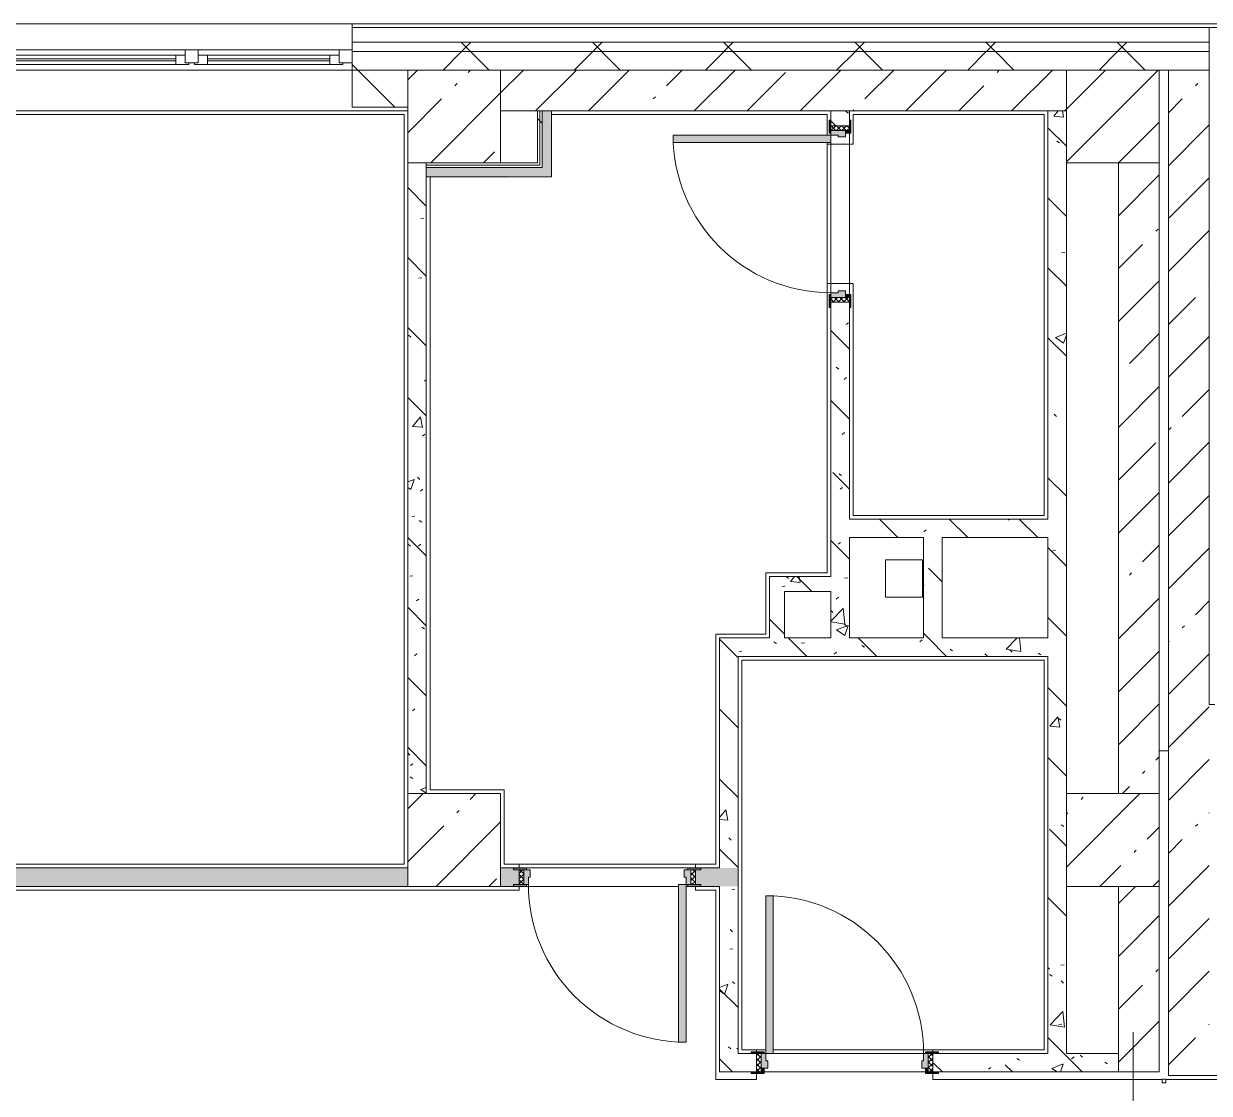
# Model space of a CAD drawing. Header units: millimetres. Extents: x -4060 to 187734, y -8553 to 29000.
# Drawn here: x 139304 to 145694, y 21585 to 27350 of the extents above; entities that cross this region are included whole.
import ezdxf

# ---------------------------------------------------------------- set-up
doc = ezdxf.new("R2010")
doc.units = ezdxf.units.MM
for name, color, linetype, lineweight, true_color in [('A-DOOR-2', 7, 'Continuous', 5, 0xaaaaaa), ('A-DOOR-3', 7, 'Continuous', 5, 0xe2e2e2), ('A-DOOR-FRAM-2', 7, 'Continuous', 5, 0xe2e2e2), ('A-DOOR-FRAM-3', 7, 'Continuous', 5, 0xaaaaaa), ('A-FLOR-1', 7, 'Continuous', 5, 0xaaaaaa), ('I-WALL-20', 7, 'Continuous', 5, 0xe7e7e7), ('I-WALL-24', 7, 'Continuous', 5, 0x787878)]:
    doc.layers.add(name, color=color, linetype=linetype, lineweight=lineweight, true_color=true_color)
for name, color, linetype, lineweight in [('A-GLAZ-2', 7, 'Continuous', 5), ('A-WALL', 7, 'Continuous', 9), ('A-WALL-9', 7, 'Continuous', 5), ('I-WALL-22', 7, 'Continuous', 5), ('S-COLS-2', 7, 'Continuous', 5), ('Оси', 7, 'Continuous', 9)]:
    doc.layers.add(name, color=color, linetype=linetype, lineweight=lineweight)
pattern_1 = [(45, (60723.74, 0), (-285.1231, 285.1231), []), (45, (61008.87, 0), (-285.1231, 285.1231), [504.031, -100.806, 16.764, -84.042])]
pattern_2 = [(135, (1826.41, 114.685), (-14.14214, -14.14214), []), (225, (1826.41, 114.685), (14.14214, -14.14214), [])]
pattern_3 = [(45, (-296.384, 114.685), (-14.1421, 14.1421), []), (135, (-296.384, 114.685), (-14.1421, -14.1421), [])]
pattern_4 = [(135, (60723.74, 0), (-377.1708, -377.1708), [533.4, -88.9, 17.78, -88.9]), (135, (60723.74, 376.94), (-377.1708, -377.1708), []), (50, (60723.74, 0), (637.6445, -55.7866), [66.675, -733.425]), (355, (60723.74, 0), (-123.3494, 668.699), [53.34, -586.74]), (100.451, (60776.9, -4.65), (514.299, 612.908), [56.665, -623.315]), (46.184, (60723.74, 177.8), (948.7764, -147.15), [100.012, -1100.137]), (96.636, (60802.8, 165.5), (830.909, 865.997), [84.998, -934.973]), (351.184, (60723.7, 177.8), (830.918, 865.988), [80.01, -880.11]), (21, (60812.64, 133.35), (530.6506, -357.9283), [66.675, -733.425]), (326, (60812.64, 133.35), (216.308, 644.6585), [53.34, -586.74]), (71.451, (60856.86, 103.5), (746.9596, 286.7243), [56.665, -623.315]), (37.5, (60723.74, 0), (10.81053, 295.9426), [16.764, -562.864, 16.764, -578.866, -588.962]), (37.5, (60723.74, 0), (10.81053, 295.9426), [-1175.258, 16.764, -572.198]), (7.5, (60723.74, 0), (233.8692, 350.6318), [16.764, -322.834, 16.764, -549.529, -224.472]), (7.5, (60723.74, 0), (233.8692, 350.6318), [-905.891, 16.764, -207.708]), (327.5, (60525.5, 0), (474.5678, -20.0513), [16.764, -205.486, 16.764, -676.656, -920.115]), (327.5, (60525.5, 0), (474.5678, -20.0513), [-915.67, 16.764, -903.351]), (317.5, (60436.6, 0), (518.4522, 88.9934), [16.764, -272.161, 16.764, -443.738, -653.415]), (317.5, (60436.6, 0), (518.4522, 88.9934), [-749.427, 16.764, -636.651])]
pattern_5 = [(45, (60723.74, 0), (-353.5534, 353.5534), []), (135, (60723.74, 0), (-353.5534, -353.5534), [])]
pattern_6 = [(45, (60723.74, 0), (-530.33, 530.33), []), (135, (60723.74, 0), (-530.33, -530.33), [])]

# ---------------------------------------------------------------- blocks, each defined once
blk = doc.blocks.new('BSC_Колонна _Прямоугольная - 500х500-23287078-1_5_1_птичка')
at = {"layer": 'S-COLS-2'}
h = blk.add_hatch(dxfattribs=at)
h.set_pattern_fill('FP_142', color=256, style=0, pattern_type=2)
h.set_pattern_definition([(45, (-84450, -22950), (-285.1231, 285.1231), []), (45, (-84164.88, -22950), (-285.1231, 285.1231), [504.031, -100.806, 16.764, -84.042])])
h.paths.add_polyline_path([(8.5, -250), (250, -250), (250, 250), (-250, 250), (-250, -250)])
for p, q in [((250, 250), (-250, 250)), ((-250, 250), (-250, -250)), ((250, -250), (250, 250)), ((-250, -250), (250, -250))]:
    blk.add_line(p, q, dxfattribs=at)
blk = doc.blocks.new('110_Дверь_СКБ_1Ст_Внутренняя1 - Д-9_ ДОО_Дв_950x2100h_Цеха_ ПУИ_ Помещение персонала_ Моечные_ Тамбур-18976848-1_5_1_птичка')
at = {"layer": 'A-DOOR-2'}
h = blk.add_hatch(dxfattribs=at)
h.set_pattern_fill('FP_154', color=256, style=0, pattern_type=2)
h.set_pattern_definition(pattern_2)
h.paths.add_polyline_path([(462.5, 40), (462.5, -40), (487.5, -40), (487.5, 40)])
at = {"layer": 'A-DOOR-3'}
h = blk.add_hatch(color=256, dxfattribs=at)
h.paths.add_polyline_path([(517.5, 48), (447.5, 48), (462.5, 40), (517.5, 41.1)])
h.paths.add_polyline_path([(-437.5, 48), (-492.5, 48), (-492.5, 40), (-437.5, 40), (-422.5, 48)])
h = blk.add_hatch(color=256, dxfattribs=at)
h.paths.add_polyline_path([(437.5, 40), (437.5, 0), (427.5, 0), (427.5, -40), (462.5, -40), (462.5, 40), (447.5, 40)])
h.paths.add_polyline_path([(-422.5, 40), (-437.5, 40), (-437.5, -40), (-402.5, -40), (-402.5, 0), (-412.5, 0), (-412.5, 40)])
h = blk.add_hatch(color=256, dxfattribs=at)
h.paths.add_polyline_path([(462.5, -40), (447.5, -48), (517.5, -48), (512.3, -40), (487.5, -40)])
h.paths.add_polyline_path([(-437.5, -40), (-492.5, -40), (-492.5, -48), (-422.5, -48)])
at = {"layer": 'A-DOOR-FRAM-2'}
blk.add_hatch(color=256, dxfattribs=at).paths.add_polyline_path([(-372.5, 890), (-412.5, 890), (-412.5, 40), (-372.5, 40), (-372.5, 704.6)])
at = {"layer": 'A-DOOR-FRAM-3'}
h = blk.add_hatch(dxfattribs=at)
h.set_pattern_fill('FP_155', color=256, style=0, pattern_type=2)
h.set_pattern_definition(pattern_3)
h.paths.add_polyline_path([(-462.5, 40), (-462.5, -40), (-437.5, -40), (-437.5, 40)])
at = {"layer": 'A-DOOR-2'}
for p, q in [((-412.5, 890), (-412.5, 40)), ((-372.5, 890), (-412.5, 890)), ((-372.5, 40), (-372.5, 890)), ((-422.5, 48), (-492.5, 48)), ((-492.5, 48), (-492.5, 40)), ((-492.5, 40), (-437.5, 40)), ((-437.5, 40), (-422.5, 40)), ((-422.5, 40), (-422.5, 48)), ((-412.5, 40), (-372.5, 40)), ((517.5, 48), (447.5, 48)), ((447.5, 48), (447.5, 40)), ((447.5, 40), (462.5, 40)), ((462.5, 40), (517.5, 40)), ((517.5, 40), (517.5, 48)), ((-492.5, -40), (-492.5, -48)), ((-437.5, -40), (-492.5, -40)), ((-492.5, -48), (-422.5, -48)), ((-422.5, -40), (-437.5, -40)), ((-422.5, -48), (-422.5, -40)), ((462.5, -40), (447.5, -40)), ((447.5, -40), (447.5, -48)), ((447.5, -48), (517.5, -48)), ((517.5, -40), (462.5, -40)), ((517.5, -48), (517.5, -40))]:
    blk.add_line(p, q, dxfattribs=at)
blk.add_arc((-412.5, 40), 850, 360, 90, dxfattribs=at)
at = {"layer": 'A-DOOR-FRAM-3'}
for p, q in [((-437.5, 40), (-462.5, 40)), ((-462.5, 40), (-462.5, -40)), ((-412.5, 40), (-437.5, 40)), ((-437.5, 40), (-437.5, -40)), ((-437.5, -40), (-437.5, 40)), ((-412.5, 0), (-412.5, 40)), ((-402.5, 0), (-412.5, 0)), ((-402.5, -40), (-402.5, 0)), ((437.5, 0), (427.5, 0)), ((427.5, 0), (427.5, -40)), ((437.5, 40), (437.5, 0)), ((462.5, 40), (437.5, 40)), ((462.5, -40), (462.5, 40)), ((487.5, 40), (462.5, 40)), ((462.5, 40), (462.5, -40)), ((487.5, -40), (487.5, 40)), ((-462.5, -40), (-437.5, -40)), ((-437.5, -40), (-402.5, -40)), ((427.5, -40), (462.5, -40)), ((462.5, -40), (487.5, -40))]:
    blk.add_line(p, q, dxfattribs=at)
blk = doc.blocks.new('110_Дверь_СКБ_1Ст_Внутренняя1 - Д-7_п__950x2100h_Туалет-32105350-1_5_1_птичка')
at = {"layer": 'A-DOOR-2'}
h = blk.add_hatch(dxfattribs=at)
h.set_pattern_fill('FP_154', color=256, style=0, pattern_type=2)
h.set_pattern_definition(pattern_2)
h.paths.add_polyline_path([(487.5, -50), (487.5, 50), (462.5, 50), (463.3, -50)])
at = {"layer": 'A-DOOR-3'}
h = blk.add_hatch(color=256, dxfattribs=at)
h.paths.add_polyline_path([(437.5, -30), (462.5, -30), (462.5, 50), (437.5, 50), (437.5, 10), (427.5, 10), (427.5, -30)])
h.paths.add_polyline_path([(-437.5, -30), (-402.5, -30), (-402.5, 10), (-412.5, 10), (-412.5, 50), (-437.5, 50)])
at = {"layer": 'A-DOOR-FRAM-2'}
for points in [[(-372.5, 50), (-372.5, 900), (-412.5, 900), (-412.5, 50), (-393, 50)], [(-437.5, 50), (-422.5, 50), (-422.5, 58), (-492.5, 58), (-492.5, 50), (-462.5, 50)], [(517.5, 50), (517.5, 58), (447.5, 58), (447.5, 50), (492.2, 50)], [(-492.5, -58), (-422.5, -58), (-422.5, -50), (-492.5, -50)], [(-437.5, -50), (-422.5, -50), (-422.5, -30), (-437.5, -30)], [(462.5, -50), (462.5, -30), (447.5, -30), (447.5, -50)], [(468.2, -58), (517.5, -58), (517.5, -50), (447.5, -50), (447.5, -58)]]:
    blk.add_hatch(color=256, dxfattribs=at).paths.add_polyline_path(points)
at = {"layer": 'A-DOOR-FRAM-3'}
h = blk.add_hatch(dxfattribs=at)
h.set_pattern_fill('FP_155', color=256, style=0, pattern_type=2)
h.set_pattern_definition(pattern_3)
h.paths.add_polyline_path([(-437.5, -50), (-437.5, 50), (-462.5, 50), (-462.5, -50)])
at = {"layer": 'A-DOOR-2'}
for p, q in [((-412.5, 900), (-412.5, 50)), ((-372.5, 900), (-412.5, 900)), ((-372.5, 50), (-372.5, 900)), ((-412.5, 50), (-372.5, 50))]:
    blk.add_line(p, q, dxfattribs=at)
blk.add_arc((-412.5, 50), 850, 360, 90, dxfattribs=at)
at = {"layer": 'A-DOOR-FRAM-3'}
for p, q in [((-422.5, 58), (-492.5, 58)), ((-492.5, 58), (-492.5, 50)), ((-492.5, 50), (-422.5, 50)), ((-437.5, 50), (-462.5, 50)), ((-462.5, 50), (-462.5, -50)), ((-412.5, 50), (-437.5, 50)), ((-437.5, 50), (-437.5, -30)), ((-437.5, -50), (-437.5, 50)), ((-422.5, 50), (-437.5, 50)), ((-437.5, 50), (-437.5, 49)), ((-437.5, 49), (-422.5, 49)), ((-422.5, 50), (-422.5, 58)), ((-422.5, 49), (-422.5, 50)), ((-412.5, 10), (-412.5, 50)), ((-402.5, 10), (-412.5, 10)), ((-402.5, -30), (-402.5, 10)), ((437.5, 10), (427.5, 10)), ((427.5, 10), (427.5, -30)), ((437.5, 50), (437.5, 10)), ((462.5, 50), (437.5, 50)), ((517.5, 58), (447.5, 58)), ((447.5, 58), (447.5, 50)), ((462.5, 50), (447.5, 50)), ((447.5, 50), (447.5, 49)), ((447.5, 50), (517.5, 50)), ((447.5, 49), (462.5, 49)), ((462.5, -30), (462.5, 50)), ((487.5, 50), (462.5, 50)), ((462.5, 50), (462.5, -50)), ((462.5, 49), (462.5, 50)), ((487.5, -50), (487.5, 50)), ((517.5, 50), (517.5, 58)), ((-422.5, -50), (-492.5, -50)), ((-492.5, -50), (-492.5, -58)), ((-492.5, -58), (-422.5, -58)), ((-462.5, -50), (-437.5, -50)), ((-437.5, -30), (-402.5, -30)), ((-422.5, -30), (-437.5, -30)), ((-437.5, -30), (-437.5, -50)), ((-437.5, -50), (-422.5, -50)), ((-422.5, -50), (-422.5, -30)), ((-422.5, -58), (-422.5, -50)), ((427.5, -30), (462.5, -30)), ((462.5, -30), (447.5, -30)), ((447.5, -30), (447.5, -50)), ((447.5, -50), (462.5, -50)), ((517.5, -50), (447.5, -50)), ((447.5, -50), (447.5, -58)), ((447.5, -58), (517.5, -58)), ((462.5, -50), (462.5, -30)), ((462.5, -50), (487.5, -50)), ((517.5, -58), (517.5, -50))]:
    blk.add_line(p, q, dxfattribs=at)
blk = doc.blocks.new('110_Дверь_СКБ_1Ст_Внутренняя1 - Д-7_л__950x2100h_Туалет-32089464-1_5_1_птичка')
at = {"layer": 'A-DOOR-2'}
h = blk.add_hatch(dxfattribs=at)
h.set_pattern_fill('FP_154', color=256, style=0, pattern_type=2)
h.set_pattern_definition(pattern_2)
h.paths.add_polyline_path([(462.5, -50), (487.5, -50), (487.5, 50), (462.5, 50)])
at = {"layer": 'A-DOOR-3'}
h = blk.add_hatch(color=256, dxfattribs=at)
h.paths.add_polyline_path([(-437.5, -30), (-402.5, -30), (-402.5, 10), (-412.5, 10), (-412.5, 50), (-437.5, 50)])
h.paths.add_polyline_path([(427.5, 10), (427.5, -30), (462.5, -30), (462.5, 50), (437.5, 50), (437.5, 10)])
at = {"layer": 'A-DOOR-FRAM-2'}
for points in [[(397.5, 380.5), (397.5, 50), (437.5, 50), (437.5, 900), (397.5, 900), (397.5, 670)], [(-492.5, 50), (-422.5, 50), (-422.5, 58), (-492.5, 58)], [(447.5, 50), (517.5, 50), (517.5, 58), (447.5, 58)], [(-492.5, -58), (-422.5, -58), (-422.5, -50), (-492.5, -50)], [(-437.5, -50), (-422.5, -50), (-422.5, -30), (-437.5, -30)], [(447.5, -50), (462.5, -50), (462.5, -30), (447.5, -30)], [(447.5, -58), (517.5, -58), (517.5, -50), (447.5, -50)]]:
    blk.add_hatch(color=256, dxfattribs=at).paths.add_polyline_path(points)
at = {"layer": 'A-DOOR-FRAM-3'}
h = blk.add_hatch(dxfattribs=at)
h.set_pattern_fill('FP_155', color=256, style=0, pattern_type=2)
h.set_pattern_definition(pattern_3)
h.paths.add_polyline_path([(-462.5, -50), (-437.5, -50), (-437.5, 50), (-462.5, 50)])
at = {"layer": 'A-DOOR-2'}
for p, q in [((437.5, 900), (397.5, 900)), ((397.5, 900), (397.5, 50)), ((437.5, 50), (437.5, 900)), ((397.5, 50), (437.5, 50))]:
    blk.add_line(p, q, dxfattribs=at)
blk.add_arc((437.5, 50), 850, 90, 180, dxfattribs=at)
at = {"layer": 'A-DOOR-FRAM-3'}
for p, q in [((-422.5, 58), (-492.5, 58)), ((-492.5, 58), (-492.5, 50)), ((-492.5, 50), (-422.5, 50)), ((-437.5, 50), (-462.5, 50)), ((-462.5, 50), (-462.5, -50)), ((-412.5, 50), (-437.5, 50)), ((-437.5, 50), (-437.5, -30)), ((-437.5, -50), (-437.5, 50)), ((-422.5, 50), (-437.5, 50)), ((-437.5, 50), (-437.5, 49)), ((-437.5, 49), (-422.5, 49)), ((-422.5, 50), (-422.5, 58)), ((-422.5, 49), (-422.5, 50)), ((-412.5, 10), (-412.5, 50)), ((-402.5, 10), (-412.5, 10)), ((-402.5, -30), (-402.5, 10)), ((437.5, 10), (427.5, 10)), ((427.5, 10), (427.5, -30)), ((437.5, 50), (437.5, 10)), ((462.5, 50), (437.5, 50)), ((517.5, 58), (447.5, 58)), ((447.5, 58), (447.5, 50)), ((462.5, 50), (447.5, 50)), ((447.5, 50), (447.5, 49)), ((447.5, 50), (517.5, 50)), ((447.5, 49), (462.5, 49)), ((462.5, -30), (462.5, 50)), ((487.5, 50), (462.5, 50)), ((462.5, 50), (462.5, -50)), ((462.5, 49), (462.5, 50)), ((487.5, -50), (487.5, 50)), ((517.5, 50), (517.5, 58)), ((-422.5, -50), (-492.5, -50)), ((-492.5, -50), (-492.5, -58)), ((-492.5, -58), (-422.5, -58)), ((-462.5, -50), (-437.5, -50)), ((-437.5, -30), (-402.5, -30)), ((-422.5, -30), (-437.5, -30)), ((-437.5, -30), (-437.5, -50)), ((-437.5, -50), (-422.5, -50)), ((-422.5, -50), (-422.5, -30)), ((-422.5, -58), (-422.5, -50)), ((427.5, -30), (462.5, -30)), ((462.5, -30), (447.5, -30)), ((447.5, -30), (447.5, -50)), ((447.5, -50), (462.5, -50)), ((517.5, -50), (447.5, -50)), ((447.5, -50), (447.5, -58)), ((447.5, -58), (517.5, -58)), ((462.5, -50), (462.5, -30)), ((462.5, -50), (487.5, -50)), ((517.5, -58), (517.5, -50))]:
    blk.add_line(p, q, dxfattribs=at)
blk = doc.blocks.new('120_Окно_СКБ_2Ст - 120_Окно_СКБ_2Ст 3100х2500 _мал_створка слева_ 2-19089248-1_5_1_птичка')
at = {"layer": 'A-GLAZ-2'}
for p, q in [((-1550, -75), (-1550, -5)), ((-1550, -5), (-1480, -5)), ((1550, -5), (-1550, -5)), ((-1480, -5), (-1480, -75)), ((650, -35), (-1480, -35)), ((-1480, -35), (-1480, -75)), ((-1430, -85), (-1430, -35)), ((-1430, -55), (600, -55)), ((600, -85), (600, -35)), ((650, -75), (650, -5)), ((650, -5), (720, -5)), ((650, -75), (650, -35)), ((720, -5), (720, -75)), ((1480, -35), (720, -35)), ((720, -35), (720, -75)), ((770, -85), (770, -35)), ((770, -55), (1430, -55)), ((1430, -85), (1430, -35)), ((1480, -75), (1480, -5)), ((1480, -5), (1550, -5)), ((1480, -75), (1480, -35)), ((1550, -5), (1550, -75)), ((-1480, -75), (-1550, -75)), ((-1550, -75), (-1500, -75)), ((-1480, -75), (-1500, -75)), ((-1500, -75), (-1500, -85)), ((-1500, -85), (670, -85)), ((670, -85), (-1500, -85)), ((600, -65), (-1430, -65)), ((720, -75), (650, -75)), ((670, -75), (650, -75)), ((670, -75), (700, -75)), ((670, -85), (670, -75)), ((720, -75), (700, -75)), ((700, -75), (700, -85)), ((700, -85), (1500, -85)), ((1500, -85), (700, -85)), ((1430, -65), (770, -65)), ((1550, -75), (1480, -75)), ((1500, -75), (1480, -75)), ((1500, -75), (1550, -75)), ((1500, -85), (1500, -75))]:
    blk.add_line(p, q, dxfattribs=at)
blk = doc.blocks.new('BSC_Колонна _Прямоугольная - 500х500-V172-1_5_1_птичка')
at = {"layer": 'S-COLS-2'}
h = blk.add_hatch(dxfattribs=at)
h.set_pattern_fill('FP_201', color=256, style=0, pattern_type=2)
h.set_pattern_definition([(45, (-80900, -22950), (-285.1231, 285.1231), []), (45, (-80614.88, -22950), (-285.1231, 285.1231), [504.031, -100.806, 16.764, -84.042])])
h.paths.add_polyline_path([(202.8, -250), (250, -250), (250, 250), (-250, 250), (-250, -250), (-26, -250)])
for p, q in [((250, 250), (-250, 250)), ((-250, 250), (-250, -250)), ((250, -250), (250, 250)), ((-250, -250), (250, -250))]:
    blk.add_line(p, q, dxfattribs=at)

msp = doc.modelspace()

# ---------------------------------------------------------------- hatches: boundary and pattern name
at = {"layer": 'A-WALL-9'}
h = msp.add_hatch(dxfattribs=at)
h.set_pattern_fill('FP_140', color=256, style=0, pattern_type=2)
h.set_pattern_definition(pattern_5)
h.paths.add_polyline_path([(144148.8, 27200), (145693.7, 27200), (145693.7, 27250), (141073.7, 27250), (141073.7, 27200), (143948.8, 27200)])
h.paths.add_polyline_path([(131533.7, 27200), (131533.7, 27250), (128933.7, 27250), (128933.7, 27200), (131033.7, 27200)])
h.paths.add_polyline_path([(127483.7, 27200), (127833.7, 27200), (127833.7, 27250), (126883.7, 27250), (126883.7, 27200)])
h.paths.add_polyline_path([(133633.7, 27200), (134973.7, 27200), (134973.7, 27250), (133633.7, 27250), (133633.7, 27210)])
h.paths.add_polyline_path([(137973.7, 27200), (137973.7, 27250), (137073.7, 27250), (137073.7, 27200), (137473.7, 27200)])
h.paths.add_polyline_path([(118428.7, 27200), (118428.7, 27250), (117583.7, 27250), (117583.7, 27200)])
h.paths.add_polyline_path([(121015.9, 27200), (121783.7, 27200), (121783.7, 27250), (120728.7, 27250), (120728.7, 27200)])
h.paths.add_polyline_path([(109483.7, 27200), (109483.7, 27250), (108383.7, 27250), (108383.7, 27200), (108883.7, 27200)])
h.paths.add_polyline_path([(115483.7, 27200), (115483.7, 27250), (114583.7, 27250), (114583.7, 27200), (115439, 27200)])
h.paths.add_polyline_path([(112483.7, 27200), (112483.7, 27250), (111583.7, 27250), (111583.7, 27200)])
h.paths.add_polyline_path([(105283.7, 27200), (105283.7, 27250), (102883.7, 27250), (102883.7, 27200), (104285.3, 27200)])
h = msp.add_hatch(dxfattribs=at)
h.set_pattern_fill('FP_140', color=256, style=0, pattern_type=2)
h.set_pattern_definition(pattern_5)
h.paths.add_polyline_path([(103483.7, 27100), (105283.7, 27100), (105283.7, 27200), (102883.7, 27200), (102883.7, 27100)])
h.paths.add_polyline_path([(121483.7, 27100), (121783.7, 27100), (121783.7, 27200), (120728.7, 27200), (120728.7, 27100), (121015.9, 27100)])
h.paths.add_polyline_path([(144823.7, 27100), (145693.7, 27100), (145689.2, 27200), (141073.7, 27198.1), (141073.7, 27100), (144148.8, 27100)])
h.paths.add_polyline_path([(112123.7, 27100), (112483.7, 27100), (112483.7, 27200), (111583.7, 27200), (111583.7, 27100)])
h.paths.add_polyline_path([(114583.7, 27100), (115483.7, 27100), (115483.7, 27200), (114583.7, 27200), (114583.7, 27140)])
h.paths.add_polyline_path([(108583.7, 27100), (109483.7, 27100), (109483.7, 27200), (108383.7, 27200), (108383.7, 27100)])
h.paths.add_polyline_path([(127801.7, 27100), (127801.7, 27102), (127801.7, 27110), (127833.7, 27110), (127833.7, 27200), (126883.7, 27200), (126883.7, 27100), (127783.7, 27100)])
h.paths.add_polyline_path([(118428.7, 27100), (118428.7, 27200), (117583.7, 27200), (117583.7, 27100), (118073.7, 27100)])
h.paths.add_polyline_path([(137473.7, 27100), (137973.7, 27100), (137973.7, 27200), (137073.7, 27200), (137073.7, 27100)])
h.paths.add_polyline_path([(128965.7, 27100), (131533.7, 27100), (131533.7, 27200), (128933.7, 27200), (128933.7, 27110), (128965.7, 27110), (128965.7, 27102), (128933.7, 27100)])
h.paths.add_polyline_path([(134263.7, 27100), (134973.7, 27100), (134973.7, 27200), (133633.7, 27200), (133633.7, 27100)])
h = msp.add_hatch(dxfattribs=at)
h.set_pattern_fill('FP_122', color=256, style=0, pattern_type=2)
h.set_pattern_definition([(135, (60723.74, 0), (-176.7767, -176.7767), [])])
h.paths.add_polyline_path([(118073.7, 26900), (118428.7, 26900), (118428.7, 27100), (117583.7, 27100), (117583.7, 26900)])
h.paths.add_polyline_path([(103483.7, 26900), (105283.7, 26900), (105283.7, 27100), (103483.7, 27100), (103483.7, 27061.4)])
h.paths.add_polyline_path([(111721.1, 26900), (112483.7, 26900), (112483.7, 27100), (111583.7, 27100), (111583.7, 26900)])
h.paths.add_polyline_path([(114583.7, 26900), (114883.7, 26900), (114883.7, 27100), (114583.7, 27100), (114583.7, 26969.4)])
h.paths.add_polyline_path([(141373.7, 26900), (141373.7, 27100), (141073.7, 27100), (141073.7, 26900)])
h.paths.add_polyline_path([(121483.7, 26900), (121783.7, 26900), (121783.7, 27100), (121483.7, 27100), (121483.7, 26953.9)])
h.paths.add_polyline_path([(137473.7, 26900), (137473.7, 27100), (137073.7, 27100), (137073.7, 26900), (137151.9, 26900)])
h.paths.add_polyline_path([(127783.7, 26900), (127783.7, 27100), (127483.7, 27100), (127483.7, 26900)])
h.paths.add_polyline_path([(120728.7, 26900), (120883.7, 26900), (120883.7, 27100), (120728.7, 27100), (120728.7, 26936.5)])
h.paths.add_polyline_path([(128929.7, 26900), (131033.7, 26900), (131033.7, 27100), (128929.7, 27100), (128929.7, 27091.3)])
h.paths.add_polyline_path([(134973.7, 26900), (134973.7, 27100), (134763.7, 27100), (134763.7, 26900)])
h.paths.add_polyline_path([(134263.7, 26900), (134263.7, 27100), (133633.7, 27100), (133633.7, 26900)])
h.paths.add_polyline_path([(108383.7, 26900), (108883.7, 26900), (108883.7, 27100), (108383.7, 27100), (108383.7, 27079.6)])
at = {"layer": 'I-WALL-20'}
for points in [[(142098.7, 26575), (142148.7, 26575), (142143.7, 26880), (142098.7, 26880), (142098.7, 26587.5)], [(141493.7, 26525), (142148.7, 26530), (142143.7, 26575), (141473.7, 26575), (141473.7, 26525)]]:
    msp.add_hatch(color=256, dxfattribs=at).paths.add_polyline_path(points)
at = {"layer": 'I-WALL-22'}
h = msp.add_hatch(dxfattribs=at)
h.set_pattern_fill('FP_121', color=256, style=0, pattern_type=2)
h.set_pattern_definition(pattern_1)
h.paths.add_polyline_path([(143753.7, 26880), (144923.7, 26880), (144923.7, 27100), (141873.7, 27100), (141873.7, 26880), (143653.7, 26880)])
h = msp.add_hatch(dxfattribs=at)
h.set_pattern_fill('FP_121', color=256, style=0, pattern_type=2)
h.set_pattern_definition(pattern_1)
h.paths.add_polyline_path([(145593.7, 21680), (145693.7, 21680), (145693.7, 27100), (145473.7, 27100), (145473.7, 21680)])
h = msp.add_hatch(dxfattribs=at)
h.set_pattern_fill('FP_218', color=256, style=0, pattern_type=2)
h.set_pattern_definition(pattern_6)
h.paths.add_polyline_path([(142086.2, 26600), (142086.2, 26880), (142073.7, 26880), (142073.7, 26600)])
h = msp.add_hatch(dxfattribs=at)
h.set_pattern_fill('FP_218', color=256, style=0, pattern_type=2)
h.set_pattern_definition(pattern_6)
h.paths.add_polyline_path([(142086.2, 26587.5), (142098.7, 26587.5), (142098.7, 26880), (142086.2, 26880), (142086.2, 26600)])
h = msp.add_hatch(dxfattribs=at)
h.set_pattern_fill('FP_121', color=256, style=0, pattern_type=2)
h.set_pattern_definition(pattern_1)
h.paths.add_polyline_path([(145203.7, 23200), (145423.7, 23200), (145423.7, 26600), (145203.7, 26600), (145203.7, 23430)])
h = msp.add_hatch(dxfattribs=at)
h.set_pattern_fill('FP_121', color=256, style=0, pattern_type=2)
h.set_pattern_definition(pattern_1)
h.paths.add_polyline_path([(145203.7, 21700), (145423.7, 21700), (145423.7, 22700), (145203.7, 22700), (145203.7, 21800)])
at = {"layer": 'I-WALL-24'}
h = msp.add_hatch(dxfattribs=at)
h.set_pattern_fill('FP_147', color=256, style=0, pattern_type=2)
h.set_pattern_definition(pattern_4)
h.paths.add_polyline_path([(143653.7, 23940), (143753.7, 23940), (143753.7, 25850), (143653.7, 25850), (143653.7, 24040)])
h.paths.add_polyline_path([(143653.7, 26800), (143753.7, 26800), (143753.7, 26880), (143653.7, 26880), (143653.7, 26830)])
h = msp.add_hatch(dxfattribs=at)
h.set_pattern_fill('FP_147', color=256, style=0, pattern_type=2)
h.set_pattern_definition(pattern_4)
h.paths.add_polyline_path([(144923.7, 21800), (144923.7, 26880), (144823.7, 26880), (144823.7, 21800)])
h = msp.add_hatch(dxfattribs=at)
h.set_pattern_fill('FP_147', color=256, style=0, pattern_type=2)
h.set_pattern_definition(pattern_4)
h.paths.add_polyline_path([(141373.7, 23200), (141473.7, 23200), (141473.7, 26600), (141373.7, 26600), (141373.7, 24625.5)])
h = msp.add_hatch(dxfattribs=at)
h.set_pattern_fill('FP_147', color=256, style=0, pattern_type=2)
h.set_pattern_definition(pattern_4)
h.paths.add_polyline_path([(144148.8, 24580), (144823.7, 24580), (144823.7, 24680), (143753.7, 24680), (143753.7, 24580), (144115.2, 24580)])
h = msp.add_hatch(dxfattribs=at)
h.set_pattern_fill('FP_147', color=256, style=0, pattern_type=2)
h.set_pattern_definition(pattern_4)
h.paths.add_polyline_path([(144253.7, 24040), (144252.7, 24580), (144153.7, 24580), (144153.7, 24040), (144252.7, 24040)])
h = msp.add_hatch(dxfattribs=at)
h.set_pattern_fill('FP_147', color=256, style=0, pattern_type=2)
h.set_pattern_definition(pattern_4)
h.paths.add_polyline_path([(143323.7, 24040), (143403.7, 24040), (143403.7, 24370), (143323.7, 24370), (143323.7, 24040.1)])
h = msp.add_hatch(dxfattribs=at)
h.set_pattern_fill('FP_147', color=256, style=0, pattern_type=2)
h.set_pattern_definition(pattern_4)
h.paths.add_polyline_path([(143633.7, 24290), (143653.7, 24290), (143653.7, 24370), (143403.7, 24370), (143403.7, 24290)])
h = msp.add_hatch(dxfattribs=at)
h.set_pattern_fill('FP_147', color=256, style=0, pattern_type=2)
h.set_pattern_definition(pattern_4)
h.paths.add_polyline_path([(143173.7, 23940), (143653.7, 23940), (143649.6, 24040), (143053.7, 24040), (143053.7, 23940), (143153.7, 23940)])
h = msp.add_hatch(dxfattribs=at)
h.set_pattern_fill('FP_147', color=256, style=0, pattern_type=2)
h.set_pattern_definition(pattern_4)
h.paths.add_polyline_path([(144555.5, 23940), (144823.7, 23940), (144823.7, 24040), (143753.7, 24040), (143753.7, 23940), (144432.6, 23940)])
h = msp.add_hatch(dxfattribs=at)
h.set_pattern_fill('FP_147', color=256, style=0, pattern_type=2)
h.set_pattern_definition(pattern_4)
h.paths.add_polyline_path([(143153.7, 22800), (143153.7, 23940), (143053.7, 23940), (143053.7, 22800)])
h = msp.add_hatch(dxfattribs=at)
h.set_pattern_fill('FP_147', color=256, style=0, pattern_type=2)
h.set_pattern_definition(pattern_4)
h.paths.add_polyline_path([(137973.7, 22700), (138073.7, 22700), (138073.7, 22800), (137973.7, 22800), (137973.7, 22709.1)])
h.paths.add_polyline_path([(136892.6, 22700), (137473.7, 22700), (137473.7, 22800), (136468.6, 22800), (136468.6, 22700), (136853.7, 22700)])
h.paths.add_polyline_path([(139423.6, 22700), (141373.7, 22700), (141373.7, 22800), (139173.7, 22800), (139173.7, 22700), (139203.7, 22700)])
h.paths.add_polyline_path([(142923.7, 22700), (143153.7, 22700), (143153.7, 22800), (142953.7, 22798), (142953.7, 22790), (142923.7, 22790), (142923.7, 22710), (142953.7, 22710), (142953.7, 22702), (142923.7, 22702)])
h.paths.add_polyline_path([(141953, 22700), (141943.7, 22702), (141943.7, 22710), (141973.7, 22710), (141973.7, 22790), (141943.7, 22790), (141943.7, 22798), (141873.7, 22796.4), (141873.7, 22700), (141943.7, 22700)])
h.paths.add_polyline_path([(130963.7, 22700), (131033.7, 22704), (131033.7, 22800), (130933.7, 22800), (130933.7, 22700)])
h.paths.add_polyline_path([(129833.7, 22700), (129833.7, 22800), (129033.7, 22800), (129033.7, 22700), (129808.7, 22700)])
h.paths.add_polyline_path([(134763.7, 22700), (135368.6, 22700), (135368.6, 22800), (134763.7, 22800), (134763.7, 22730.9)])
h.paths.add_polyline_path([(133393.7, 22700), (134263.7, 22700), (134263.7, 22800), (131533.7, 22800), (131533.7, 22700), (132169.6, 22700)])
h = msp.add_hatch(dxfattribs=at)
h.set_pattern_fill('FP_147', color=256, style=0, pattern_type=2)
h.set_pattern_definition(pattern_4)
h.paths.add_polyline_path([(143053.7, 21800), (143153.7, 21800), (143153.7, 22700), (143053.7, 22700), (143053.7, 22482.3)])
h = msp.add_hatch(dxfattribs=at)
h.set_pattern_fill('FP_147', color=256, style=0, pattern_type=2)
h.set_pattern_definition(pattern_4)
h.paths.add_polyline_path([(145182.2, 21700), (145203.7, 21700), (145203.7, 21800), (144203.7, 21800), (144205.1, 21700), (145103.7, 21700)])
h.paths.add_polyline_path([(143153.7, 21700), (143253.7, 21700), (143253.7, 21800), (143053.7, 21800), (143053.7, 21700)])
at = {"layer": 'S-COLS-2'}
h = msp.add_hatch(dxfattribs=at)
h.set_pattern_fill('FP_121', color=256, style=0, pattern_type=2)
h.set_pattern_definition(pattern_1)
h.paths.add_polyline_path([(141464.3, 26600), (141873.7, 26600), (141873.7, 27100), (141373.7, 27100), (141373.7, 26600)])
h = msp.add_hatch(dxfattribs=at)
h.set_pattern_fill('FP_121', color=256, style=0, pattern_type=2)
h.set_pattern_definition(pattern_1)
h.paths.add_polyline_path([(145182.2, 26600), (145423.7, 26600), (145423.7, 27100), (144923.7, 27100), (144923.7, 26600), (145144.4, 26600)])

# ---------------------------------------------------------------- linework, layer by layer
at = {"layer": 'A-FLOR-1'}
for p, q in [((141353.7, 26860), (137993.7, 26860)), ((141353.7, 22820), (141353.7, 26860)), ((143633.7, 26860), (142148.7, 26860)), ((143633.7, 26750), (143633.7, 26860)), ((144803.7, 26860), (143773.7, 26860)), ((143773.7, 26860), (143773.7, 26700)), ((144803.7, 24700), (144803.7, 26860)), ((143633.7, 24390), (143633.7, 26710)), ((143773.7, 26700), (143633.7, 26700)), ((141493.7, 26525), (141493.7, 23220)), ((143633.7, 25950), (143773.7, 25950)), ((143773.7, 25950), (143773.7, 24700)), ((143773.7, 24700), (144803.7, 24700)), ((143948.8, 24459.9), (144148.8, 24459.9)), ((143948.8, 24259.9), (143948.8, 24459.9)), ((144148.8, 24459.9), (144148.8, 24259.9)), ((143303.7, 24060), (143303.7, 24390)), ((143303.7, 24390), (143633.7, 24390)), ((144148.8, 24259.9), (143948.8, 24259.9)), ((143033.7, 22820), (143033.7, 24060)), ((143033.7, 24060), (143303.7, 24060)), ((144803.7, 23920), (143173.7, 23920)), ((143173.7, 23920), (143173.7, 21820)), ((144803.7, 21820), (144803.7, 23920)), ((145473.7, 23430), (145423.7, 23430)), ((141493.7, 23220), (141893.7, 23220)), ((141893.7, 23220), (141893.7, 22820)), ((138163.7, 22820), (141353.7, 22820)), ((141893.7, 22820), (143033.7, 22820)), ((141973.7, 22820), (141973.7, 22800)), ((142923.7, 22800), (142923.7, 22820)), ((141973.7, 22700), (141973.7, 22680)), ((142923.7, 22680), (142923.7, 22700)), ((141973.7, 22680), (139173.7, 22680)), ((143033.7, 22680), (142923.7, 22680)), ((143033.7, 21660), (143033.7, 22680)), ((143173.7, 21820), (143303.7, 21820)), ((143253.7, 21820), (143253.7, 21808)), ((143343.7, 21820), (144803.7, 21820)), ((144203.7, 21808), (144203.7, 21820)), ((143253.7, 21692), (143253.7, 21660)), ((144203.7, 21660), (144203.7, 21692)), ((143253.7, 21660), (143033.7, 21660)), ((145439.7, 21660), (144203.7, 21660)), ((146158.4, 21660), (145459.7, 21660))]:
    msp.add_line(p, q, dxfattribs=at)
at = {"layer": 'A-WALL'}
for p, q in [((145846.7, 27330), (141073.7, 27330)), ((145693.7, 27100), (145693.7, 27330)), ((145693.7, 27250), (141073.7, 27250)), ((145693.7, 27200), (141073.7, 27200)), ((141373.7, 27100), (141073.7, 27100)), ((141073.7, 27100), (141373.7, 27100)), ((142148.7, 26880), (142073.7, 26880)), ((142086.2, 26880), (142086.2, 26587.5)), ((142098.7, 26880), (142098.7, 26575)), ((143753.7, 26880), (143653.7, 26880)), ((144823.7, 26880), (144923.7, 26880)), ((142086.2, 26587.5), (141473.7, 26587.5)), ((142098.7, 26575), (141473.7, 26575)), ((145203.7, 21800), (145203.7, 21700))]:
    msp.add_line(p, q, dxfattribs=at)
at = {"layer": 'A-WALL-9'}
for p, q in [((145693.7, 27350), (137073.7, 27350)), ((141073.7, 27350), (141073.7, 27100)), ((145851.7, 27350), (145693.7, 27350)), ((141073.7, 27100), (137473.7, 27100)), ((141073.7, 27100), (141073.7, 26900)), ((141373.7, 26900), (141373.7, 27100)), ((141373.7, 27100), (145693.7, 27100)), ((145693.7, 27100), (145693.7, 23680)), ((141073.7, 26900), (141373.7, 26900)), ((145693.7, 23680), (145723.7, 23680)), ((145459.7, 21662), (145439.7, 21662)), ((145439.7, 21662), (145439.7, 21642)), ((145439.7, 21642), (145459.7, 21642)), ((145459.7, 21642), (145459.7, 21662))]:
    msp.add_line(p, q, dxfattribs=at)
at = {"layer": 'I-WALL-22'}
for p, q in [((137973.7, 27100), (141073.7, 27100)), ((144923.7, 27100), (141873.7, 27100)), ((141873.7, 27100), (141873.7, 26880)), ((144923.7, 23200), (144923.7, 27100)), ((145473.7, 27100), (145473.7, 21680)), ((145693.7, 27100), (145473.7, 27100)), ((141373.7, 26880), (137973.7, 26880)), ((141873.7, 26880), (142073.7, 26880)), ((142073.7, 26880), (142073.7, 26600)), ((142148.7, 26880), (143653.7, 26880)), ((142148.7, 26525), (142148.7, 26880)), ((143653.7, 26880), (143653.7, 26830)), ((143753.7, 26830), (143753.7, 26880)), ((143753.7, 26880), (144823.7, 26880)), ((144823.7, 26880), (144823.7, 24680)), ((143753.7, 26760), (143753.7, 25890)), ((143653.7, 25900), (143653.7, 26710)), ((141373.7, 26600), (141373.7, 23200)), ((142073.7, 26600), (141373.7, 26600)), ((141473.7, 26600), (141473.7, 23200)), ((145203.7, 26600), (145203.7, 23200)), ((145423.7, 26600), (145203.7, 26600)), ((145423.7, 23200), (145423.7, 26600)), ((141473.7, 26525), (142148.7, 26525)), ((143653.7, 25820), (143653.7, 24370)), ((143753.7, 24680), (143753.7, 25820)), ((144823.7, 24680), (143753.7, 24680)), ((143753.7, 24040), (143753.7, 24580)), ((143753.7, 24580), (144153.7, 24580)), ((144153.7, 24580), (144153.7, 24040)), ((144253.7, 24580), (144823.7, 24580)), ((144253.7, 24040), (144253.7, 24580)), ((144823.7, 24580), (144823.7, 24040)), ((143653.7, 24370), (143323.7, 24370)), ((143323.7, 24370), (143323.7, 24040)), ((143403.7, 24290), (143653.7, 24290)), ((143403.7, 24040), (143403.7, 24290)), ((143653.7, 24290), (143653.7, 24040)), ((143323.7, 24040), (143053.7, 24040)), ((143053.7, 24040), (143053.7, 22800)), ((143653.7, 24040), (143403.7, 24040)), ((144153.7, 24040), (143753.7, 24040)), ((144823.7, 24040), (144253.7, 24040)), ((143153.7, 23940), (144823.7, 23940)), ((143153.7, 22800), (143153.7, 23940)), ((144823.7, 23940), (144823.7, 21800)), ((141373.7, 22800), (139203.7, 22800)), ((141873.7, 22800), (143053.7, 22800)), ((143153.7, 21800), (143153.7, 22800)), ((139203.7, 22700), (141373.7, 22700)), ((142833.7, 22700), (141873.7, 22700)), ((142873.7, 22700), (143053.7, 22700)), ((143053.7, 22700), (143053.7, 21700)), ((144923.7, 21800), (144923.7, 22700)), ((145203.7, 22700), (145203.7, 21800)), ((145423.7, 21700), (145423.7, 22700)), ((143223.7, 21800), (143153.7, 21800)), ((143343.7, 21800), (144153.7, 21800)), ((144823.7, 21800), (144233.7, 21800)), ((145203.7, 21800), (144923.7, 21800)), ((143053.7, 21700), (143223.7, 21700)), ((144163.7, 21700), (143293.7, 21700)), ((144233.7, 21700), (145423.7, 21700)), ((145473.7, 21680), (146128.4, 21680))]:
    msp.add_line(p, q, dxfattribs=at)
at = {"layer": 'S-COLS-2'}
for p, q in [((141873.7, 27100), (141373.7, 27100)), ((141373.7, 27100), (141373.7, 26600)), ((141873.7, 26600), (141873.7, 27100)), ((145423.7, 27100), (144923.7, 27100)), ((144923.7, 27100), (144923.7, 26600)), ((145423.7, 26600), (145423.7, 27100)), ((141373.7, 26600), (141873.7, 26600)), ((144923.7, 26600), (145423.7, 26600))]:
    msp.add_line(p, q, dxfattribs=at)
at = {"layer": 'Оси'}
msp.add_line((145283.7, 10029.8), (145283.7, 21915.1), dxfattribs=at)

# ---------------------------------------------------------------- block references
at = {"layer": 'A-DOOR-2'}
for name, p, rotation in [('110_Дверь_СКБ_1Ст_Внутренняя1 - Д-7_л__950x2100h_Туалет-32089464-1_5_1_птичка', (143703.7, 26312.5), 90), ('110_Дверь_СКБ_1Ст_Внутренняя1 - Д-9_ ДОО_Дв_950x2100h_Цеха_ ПУИ_ Помещение персонала_ Моечные_ Тамбур-18976848-1_5_1_птичка', (142461.2, 22750), 180)]:
    msp.add_blockref(name, p, dxfattribs=dict(at, rotation=rotation))
msp.add_blockref('110_Дверь_СКБ_1Ст_Внутренняя1 - Д-7_п__950x2100h_Туалет-32105350-1_5_1_птичка', (143716.2, 21750), dxfattribs=at)
at = {"layer": 'A-GLAZ-2'}
msp.add_blockref('120_Окно_СКБ_2Ст - 120_Окно_СКБ_2Ст 3100х2500 _мал_створка слева_ 2-19089248-1_5_1_птичка', (139523.7, 27215), dxfattribs=at)
at = {"layer": 'S-COLS-2'}
for name, p in [('BSC_Колонна _Прямоугольная - 500х500-V172-1_5_1_птичка', (141623.7, 22950)), ('BSC_Колонна _Прямоугольная - 500х500-23287078-1_5_1_птичка', (145173.7, 22950))]:
    msp.add_blockref(name, p, dxfattribs=at)

doc.saveas('drawing.dxf')
